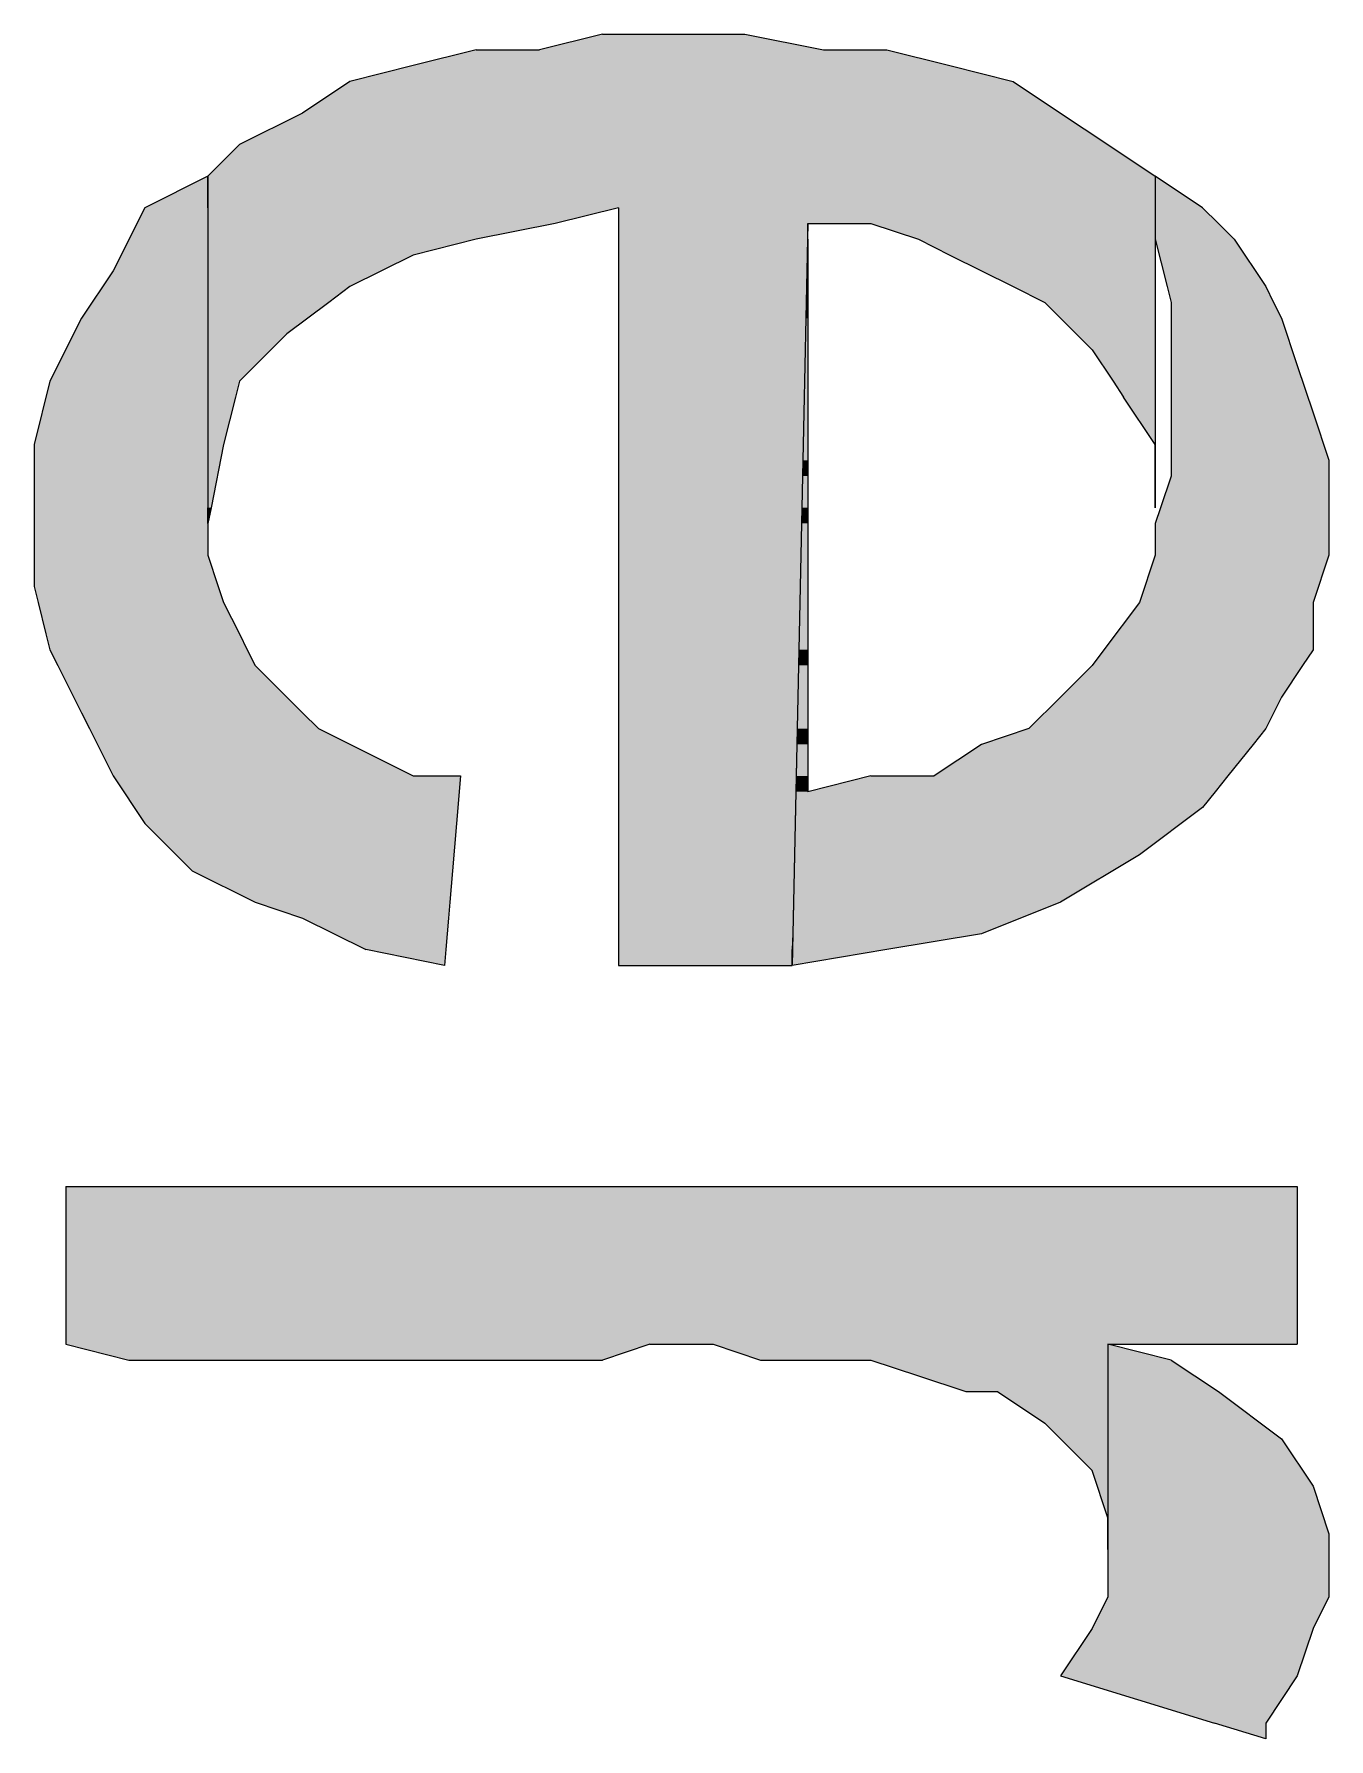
# Model space of a CAD drawing. Extents: x -1063 to 1100, y -467 to 441.
# Drawn here: x -1057.68 to -1044.02, y 386.26 to 404.26 of the extents above; entities that cross this region are included whole.
import ezdxf

# ---------------------------------------------------------------- set-up
doc = ezdxf.new("R2010")
doc.units = 0
doc.layers.add('H', color=7, linetype='CONTINUOUS')

# ---------------------------------------------------------------- blocks, each defined once
blk = doc.blocks.new('*U289')
at = {"layer": 'H', "color": 0, "linetype": 'CONTINUOUS'}
for p, q in [((-1055.851, 402.761), (-1056.517, 402.428)), ((-1055.851, 402.428), (-1055.851, 402.761)), ((-1056.517, 402.428), (-1056.851, 401.761)), ((-1055.851, 402.428), (-1055.851, 401.761)), ((-1056.851, 401.761), (-1057.184, 401.261)), ((-1055.851, 401.761), (-1055.851, 401.261)), ((-1057.184, 401.261), (-1057.517, 400.595)), ((-1055.851, 401.261), (-1055.851, 400.595)), ((-1057.517, 400.595), (-1057.684, 399.928)), ((-1055.851, 400.595), (-1055.851, 399.928)), ((-1057.684, 399.928), (-1057.684, 399.261)), ((-1055.851, 399.928), (-1055.851, 399.261)), ((-1057.684, 399.261), (-1057.684, 399.095)), ((-1055.851, 399.261), (-1055.851, 399.095)), ((-1057.684, 399.095), (-1057.684, 398.761)), ((-1055.851, 399.095), (-1055.851, 398.761)), ((-1057.684, 398.761), (-1057.684, 398.428)), ((-1055.851, 398.761), (-1055.74, 398.428)), ((-1057.684, 398.428), (-1057.642, 398.261)), ((-1055.74, 398.428), (-1055.684, 398.261)), ((-1057.642, 398.261), (-1057.559, 397.928)), ((-1055.684, 398.261), (-1055.517, 397.928)), ((-1057.559, 397.928), (-1057.517, 397.761)), ((-1055.517, 397.928), (-1055.434, 397.761)), ((-1057.517, 397.761), (-1057.434, 397.595)), ((-1055.434, 397.761), (-1055.351, 397.595)), ((-1057.434, 397.595), (-1057.184, 397.095)), ((-1055.351, 397.595), (-1054.851, 397.095)), ((-1057.184, 397.095), (-1057.101, 396.928)), ((-1054.851, 397.095), (-1054.684, 396.928)), ((-1057.101, 396.928), (-1056.851, 396.428)), ((-1054.684, 396.928), (-1053.684, 396.428)), ((-1056.851, 396.428), (-1056.517, 395.928)), ((-1053.684, 396.428), (-1053.351, 396.428)), ((-1053.351, 396.428), (-1053.184, 396.428)), ((-1053.184, 396.428), (-1053.226, 395.928)), ((-1056.517, 395.928), (-1056.017, 395.428)), ((-1053.226, 395.928), (-1053.267, 395.428)), ((-1056.017, 395.428), (-1055.351, 395.095)), ((-1053.267, 395.428), (-1053.295, 395.095)), ((-1055.351, 395.095), (-1054.851, 394.928)), ((-1054.851, 394.928), (-1054.184, 394.595)), ((-1053.309, 394.928), (-1053.337, 394.595)), ((-1053.295, 395.095), (-1053.309, 394.928)), ((-1053.351, 394.428), (-1054.184, 394.595)), ((-1053.337, 394.595), (-1053.351, 394.428))]:
    blk.add_line(p, q, dxfattribs=at)
for points in [[(-1055.851, 402.761), (-1056.517, 402.428), (-1055.851, 402.428)], [(-1056.517, 402.428), (-1056.851, 401.761), (-1055.851, 401.761)], [(-1056.851, 401.761), (-1057.184, 401.261), (-1055.851, 401.261)], [(-1057.184, 401.261), (-1057.517, 400.595), (-1055.851, 400.595)], [(-1057.517, 400.595), (-1057.684, 399.928), (-1055.851, 399.928)], [(-1057.684, 399.928), (-1057.684, 399.261), (-1055.851, 399.261)], [(-1057.684, 399.261), (-1057.684, 399.095), (-1055.851, 399.095)], [(-1057.684, 399.095), (-1057.684, 398.761), (-1055.851, 398.761)], [(-1057.684, 398.761), (-1057.684, 398.428), (-1055.74, 398.428)], [(-1057.684, 398.428), (-1057.642, 398.261), (-1055.684, 398.261)], [(-1057.642, 398.261), (-1057.559, 397.928), (-1055.517, 397.928)], [(-1057.559, 397.928), (-1057.517, 397.761), (-1055.434, 397.761)], [(-1057.517, 397.761), (-1057.434, 397.595), (-1055.351, 397.595)], [(-1057.434, 397.595), (-1057.184, 397.095), (-1054.851, 397.095)], [(-1057.184, 397.095), (-1057.101, 396.928), (-1054.684, 396.928)], [(-1057.101, 396.928), (-1056.851, 396.428), (-1053.684, 396.428)], [(-1056.851, 396.428), (-1056.517, 395.928), (-1053.226, 395.928)], [(-1053.684, 396.428), (-1053.684, 396.428), (-1053.351, 396.428)], [(-1053.351, 396.428), (-1053.351, 396.428), (-1053.184, 396.428)], [(-1056.517, 395.928), (-1056.017, 395.428), (-1053.267, 395.428)], [(-1056.017, 395.428), (-1055.351, 395.095), (-1053.295, 395.095)], [(-1055.351, 395.095), (-1054.851, 394.928), (-1053.309, 394.928)], [(-1054.851, 394.928), (-1054.184, 394.595), (-1053.337, 394.595)]]:
    blk.add_solid(points, dxfattribs=at)
at = {"layer": 'H', "color": 0, "linetype": 'CONTINUOUS', "extrusion": (0, 0, -1)}
for points in [[(1056.517, 402.428), (1055.851, 402.428), (1055.851, 401.761)], [(1056.851, 401.761), (1055.851, 401.761), (1055.851, 401.261)], [(1057.184, 401.261), (1055.851, 401.261), (1055.851, 400.595)], [(1057.517, 400.595), (1055.851, 400.595), (1055.851, 399.928)], [(1057.684, 399.928), (1055.851, 399.928), (1055.851, 399.261)], [(1057.684, 399.261), (1055.851, 399.261), (1055.851, 399.095)], [(1057.684, 399.095), (1055.851, 399.095), (1055.851, 398.761)], [(1057.684, 398.761), (1055.851, 398.761), (1055.74, 398.428)], [(1057.684, 398.428), (1055.74, 398.428), (1055.684, 398.261)], [(1057.642, 398.261), (1055.684, 398.261), (1055.517, 397.928)], [(1057.559, 397.928), (1055.517, 397.928), (1055.434, 397.761)], [(1057.517, 397.761), (1055.434, 397.761), (1055.351, 397.595)], [(1057.434, 397.595), (1055.351, 397.595), (1054.851, 397.095)], [(1057.184, 397.095), (1054.851, 397.095), (1054.684, 396.928)], [(1057.101, 396.928), (1054.684, 396.928), (1053.684, 396.428)], [(1056.851, 396.428), (1053.184, 396.428), (1053.226, 395.928)], [(1056.517, 395.928), (1053.226, 395.928), (1053.267, 395.428)], [(1056.017, 395.428), (1053.267, 395.428), (1053.295, 395.095)], [(1055.351, 395.095), (1053.295, 395.095), (1053.309, 394.928)], [(1054.851, 394.928), (1053.309, 394.928), (1053.337, 394.595)], [(1054.184, 394.595), (1053.337, 394.595), (1053.351, 394.428)]]:
    blk.add_solid(points, dxfattribs=at)
blk = doc.blocks.new('*U290')
at = {"layer": 'H', "color": 0, "linetype": 'CONTINUOUS'}
for p, q in [((-1051.684, 404.261), (-1052.351, 404.095)), ((-1051.684, 404.261), (-1050.851, 404.261)), ((-1050.851, 404.261), (-1050.184, 404.261)), ((-1050.184, 404.261), (-1049.351, 404.095)), ((-1053.684, 403.928), (-1054.351, 403.761)), ((-1053.017, 404.095), (-1053.684, 403.928)), ((-1053.017, 404.095), (-1052.351, 404.095)), ((-1049.351, 404.095), (-1048.684, 404.095)), ((-1048.684, 404.095), (-1048.017, 403.928)), ((-1048.017, 403.928), (-1047.351, 403.761)), ((-1054.351, 403.761), (-1054.851, 403.428)), ((-1047.351, 403.761), (-1046.851, 403.428)), ((-1054.851, 403.428), (-1055.517, 403.095)), ((-1046.851, 403.428), (-1046.351, 403.095)), ((-1055.517, 403.095), (-1055.851, 402.761)), ((-1046.351, 403.095), (-1045.851, 402.761)), ((-1055.851, 402.761), (-1055.851, 402.428)), ((-1045.851, 402.761), (-1045.851, 402.428)), ((-1055.851, 402.428), (-1055.851, 402.261)), ((-1051.517, 402.428), (-1052.184, 402.261)), ((-1051.517, 402.428), (-1051.517, 402.261)), ((-1045.851, 402.428), (-1045.851, 402.261)), ((-1055.851, 402.261), (-1055.851, 402.095)), ((-1052.184, 402.261), (-1053.017, 402.095)), ((-1051.517, 402.261), (-1051.517, 402.095)), ((-1049.517, 402.261), (-1049.521, 402.095)), ((-1049.517, 402.261), (-1048.851, 402.261)), ((-1048.851, 402.261), (-1048.351, 402.095)), ((-1045.851, 402.261), (-1045.851, 402.095)), ((-1055.851, 402.095), (-1055.851, 401.928)), ((-1053.017, 402.095), (-1053.684, 401.928)), ((-1051.517, 402.095), (-1051.517, 401.928)), ((-1049.521, 402.095), (-1049.525, 401.928)), ((-1048.351, 402.095), (-1048.017, 401.928)), ((-1045.851, 402.095), (-1045.851, 401.928)), ((-1055.851, 401.928), (-1055.851, 401.761)), ((-1055.851, 401.761), (-1055.851, 401.595)), ((-1054.017, 401.761), (-1054.351, 401.595)), ((-1053.684, 401.928), (-1054.017, 401.761)), ((-1051.517, 401.928), (-1051.517, 401.761)), ((-1051.517, 401.761), (-1051.517, 401.595)), ((-1049.528, 401.761), (-1049.532, 401.595)), ((-1049.525, 401.928), (-1049.528, 401.761)), ((-1048.017, 401.928), (-1047.684, 401.761)), ((-1047.684, 401.761), (-1047.351, 401.595)), ((-1045.851, 401.928), (-1045.851, 401.761)), ((-1045.851, 401.761), (-1045.851, 401.595)), ((-1055.851, 401.595), (-1055.851, 401.428)), ((-1054.351, 401.595), (-1054.573, 401.428)), ((-1051.517, 401.595), (-1051.517, 401.428)), ((-1049.532, 401.595), (-1049.535, 401.428)), ((-1047.351, 401.595), (-1047.017, 401.428)), ((-1045.851, 401.595), (-1045.851, 401.428)), ((-1055.851, 401.428), (-1055.851, 401.095)), ((-1054.573, 401.428), (-1055.017, 401.095)), ((-1051.517, 401.428), (-1051.517, 401.095)), ((-1049.535, 401.428), (-1049.542, 401.095)), ((-1047.017, 401.428), (-1046.684, 401.095)), ((-1045.851, 401.428), (-1045.851, 401.095)), ((-1055.851, 401.095), (-1055.851, 400.928)), ((-1055.017, 401.095), (-1055.184, 400.928)), ((-1051.517, 401.095), (-1051.517, 400.928)), ((-1049.542, 401.095), (-1049.546, 400.928)), ((-1046.684, 401.095), (-1046.517, 400.928)), ((-1045.851, 401.095), (-1045.851, 400.928)), ((-1055.851, 400.928), (-1055.851, 400.595)), ((-1055.184, 400.928), (-1055.517, 400.595)), ((-1051.517, 400.928), (-1051.517, 400.595)), ((-1049.546, 400.928), (-1049.553, 400.595)), ((-1046.517, 400.928), (-1046.295, 400.595)), ((-1045.851, 400.928), (-1045.851, 400.595)), ((-1055.851, 400.595), (-1055.851, 400.428)), ((-1055.517, 400.595), (-1055.559, 400.428)), ((-1051.517, 400.595), (-1051.517, 400.428)), ((-1049.553, 400.595), (-1049.556, 400.428)), ((-1046.295, 400.595), (-1046.184, 400.428)), ((-1045.851, 400.595), (-1045.851, 400.428)), ((-1055.851, 400.428), (-1055.851, 399.928)), ((-1055.559, 400.428), (-1055.684, 399.928)), ((-1051.517, 400.428), (-1051.517, 399.928)), ((-1049.556, 400.428), (-1049.567, 399.928)), ((-1045.851, 399.928), (-1046.184, 400.428)), ((-1045.851, 400.428), (-1045.851, 399.928)), ((-1055.851, 399.928), (-1055.851, 399.261)), ((-1055.684, 399.928), (-1055.817, 399.261)), ((-1051.517, 399.928), (-1051.517, 399.261)), ((-1049.567, 399.928), (-1049.581, 399.261)), ((-1045.851, 399.928), (-1045.851, 399.261)), ((-1045.851, 399.261), (-1045.851, 399.928)), ((-1055.817, 399.261), (-1055.851, 399.095)), ((-1055.851, 399.095), (-1055.851, 399.261)), ((-1051.517, 399.261), (-1051.517, 399.095)), ((-1049.581, 399.261), (-1049.585, 399.095)), ((-1051.517, 399.095), (-1051.517, 394.428)), ((-1049.585, 399.095), (-1049.684, 394.428)), ((-1051.517, 394.428), (-1049.684, 394.428))]:
    blk.add_line(p, q, dxfattribs=at)
for points in [[(-1051.684, 404.261), (-1052.351, 404.095), (-1049.351, 404.095)], [(-1051.684, 404.261), (-1051.684, 404.261), (-1050.851, 404.261)], [(-1050.851, 404.261), (-1050.851, 404.261), (-1050.184, 404.261)], [(-1053.684, 403.928), (-1054.351, 403.761), (-1047.351, 403.761)], [(-1053.017, 404.095), (-1053.684, 403.928), (-1048.017, 403.928)], [(-1053.017, 404.095), (-1053.017, 404.095), (-1052.351, 404.095)], [(-1049.351, 404.095), (-1049.351, 404.095), (-1048.684, 404.095)], [(-1054.351, 403.761), (-1054.851, 403.428), (-1046.851, 403.428)], [(-1054.851, 403.428), (-1055.517, 403.095), (-1046.351, 403.095)], [(-1055.517, 403.095), (-1055.851, 402.761), (-1045.851, 402.761)], [(-1055.851, 402.761), (-1055.851, 402.428), (-1045.851, 402.428)], [(-1055.851, 402.428), (-1055.851, 402.261), (-1052.184, 402.261)], [(-1051.517, 402.428), (-1051.517, 402.261), (-1045.851, 402.261)], [(-1055.851, 402.261), (-1055.851, 402.095), (-1053.017, 402.095)], [(-1051.517, 402.261), (-1051.517, 402.095), (-1049.521, 402.095)], [(-1049.517, 402.261), (-1049.517, 402.261), (-1048.851, 402.261)], [(-1048.851, 402.261), (-1048.351, 402.095), (-1045.851, 402.095)], [(-1055.851, 402.095), (-1055.851, 401.928), (-1053.684, 401.928)], [(-1051.517, 402.095), (-1051.517, 401.928), (-1049.525, 401.928)], [(-1048.351, 402.095), (-1048.017, 401.928), (-1045.851, 401.928)], [(-1055.851, 401.928), (-1055.851, 401.761), (-1054.017, 401.761)], [(-1055.851, 401.761), (-1055.851, 401.595), (-1054.351, 401.595)], [(-1051.517, 401.928), (-1051.517, 401.761), (-1049.528, 401.761)], [(-1051.517, 401.761), (-1051.517, 401.595), (-1049.532, 401.595)], [(-1048.017, 401.928), (-1047.684, 401.761), (-1045.851, 401.761)], [(-1047.684, 401.761), (-1047.351, 401.595), (-1045.851, 401.595)], [(-1055.851, 401.595), (-1055.851, 401.428), (-1054.573, 401.428)], [(-1051.517, 401.595), (-1051.517, 401.428), (-1049.535, 401.428)], [(-1047.351, 401.595), (-1047.017, 401.428), (-1045.851, 401.428)], [(-1055.851, 401.428), (-1055.851, 401.095), (-1055.017, 401.095)], [(-1051.517, 401.428), (-1051.517, 401.095), (-1049.542, 401.095)], [(-1047.017, 401.428), (-1046.684, 401.095), (-1045.851, 401.095)], [(-1055.851, 401.095), (-1055.851, 400.928), (-1055.184, 400.928)], [(-1051.517, 401.095), (-1051.517, 400.928), (-1049.546, 400.928)], [(-1046.684, 401.095), (-1046.517, 400.928), (-1045.851, 400.928)], [(-1055.851, 400.928), (-1055.851, 400.595), (-1055.517, 400.595)], [(-1051.517, 400.928), (-1051.517, 400.595), (-1049.553, 400.595)], [(-1046.517, 400.928), (-1046.295, 400.595), (-1045.851, 400.595)], [(-1055.851, 400.595), (-1055.851, 400.428), (-1055.559, 400.428)], [(-1051.517, 400.595), (-1051.517, 400.428), (-1049.556, 400.428)], [(-1046.295, 400.595), (-1046.184, 400.428), (-1045.851, 400.428)], [(-1055.851, 400.428), (-1055.851, 399.928), (-1055.684, 399.928)], [(-1051.517, 400.428), (-1051.517, 399.928), (-1049.567, 399.928)], [(-1055.851, 399.928), (-1055.851, 399.261), (-1055.817, 399.261)], [(-1051.517, 399.928), (-1051.517, 399.261), (-1049.581, 399.261)], [(-1045.851, 399.928), (-1045.851, 399.261), (-1045.851, 399.261)], [(-1051.517, 399.261), (-1051.517, 399.095), (-1049.585, 399.095)], [(-1051.517, 399.095), (-1051.517, 394.428), (-1049.684, 394.428)], [(-1051.517, 394.428), (-1051.517, 394.428), (-1049.684, 394.428)]]:
    blk.add_solid(points, dxfattribs=at)
at = {"layer": 'H', "color": 0, "linetype": 'CONTINUOUS', "extrusion": (0, 0, -1)}
for points in [[(1051.684, 404.261), (1050.184, 404.261), (1049.351, 404.095)], [(1053.684, 403.928), (1048.017, 403.928), (1047.351, 403.761)], [(1053.017, 404.095), (1048.684, 404.095), (1048.017, 403.928)], [(1054.351, 403.761), (1047.351, 403.761), (1046.851, 403.428)], [(1054.851, 403.428), (1046.851, 403.428), (1046.351, 403.095)], [(1055.517, 403.095), (1046.351, 403.095), (1045.851, 402.761)], [(1055.851, 402.761), (1045.851, 402.761), (1045.851, 402.428)], [(1055.851, 402.428), (1051.517, 402.428), (1052.184, 402.261)], [(1051.517, 402.428), (1045.851, 402.428), (1045.851, 402.261)], [(1055.851, 402.261), (1052.184, 402.261), (1053.017, 402.095)], [(1051.517, 402.261), (1049.517, 402.261), (1049.521, 402.095)], [(1048.851, 402.261), (1045.851, 402.261), (1045.851, 402.095)], [(1055.851, 402.095), (1053.017, 402.095), (1053.684, 401.928)], [(1051.517, 402.095), (1049.521, 402.095), (1049.525, 401.928)], [(1048.351, 402.095), (1045.851, 402.095), (1045.851, 401.928)], [(1055.851, 401.928), (1053.684, 401.928), (1054.017, 401.761)], [(1055.851, 401.761), (1054.017, 401.761), (1054.351, 401.595)], [(1051.517, 401.928), (1049.525, 401.928), (1049.528, 401.761)], [(1051.517, 401.761), (1049.528, 401.761), (1049.532, 401.595)], [(1048.017, 401.928), (1045.851, 401.928), (1045.851, 401.761)], [(1047.684, 401.761), (1045.851, 401.761), (1045.851, 401.595)], [(1055.851, 401.595), (1054.351, 401.595), (1054.573, 401.428)], [(1051.517, 401.595), (1049.532, 401.595), (1049.535, 401.428)], [(1047.351, 401.595), (1045.851, 401.595), (1045.851, 401.428)], [(1055.851, 401.428), (1054.573, 401.428), (1055.017, 401.095)], [(1051.517, 401.428), (1049.535, 401.428), (1049.542, 401.095)], [(1047.017, 401.428), (1045.851, 401.428), (1045.851, 401.095)], [(1055.851, 401.095), (1055.017, 401.095), (1055.184, 400.928)], [(1051.517, 401.095), (1049.542, 401.095), (1049.546, 400.928)], [(1046.684, 401.095), (1045.851, 401.095), (1045.851, 400.928)], [(1055.851, 400.928), (1055.184, 400.928), (1055.517, 400.595)], [(1051.517, 400.928), (1049.546, 400.928), (1049.553, 400.595)], [(1046.517, 400.928), (1045.851, 400.928), (1045.851, 400.595)], [(1055.851, 400.595), (1055.517, 400.595), (1055.559, 400.428)], [(1051.517, 400.595), (1049.553, 400.595), (1049.556, 400.428)], [(1046.295, 400.595), (1045.851, 400.595), (1045.851, 400.428)], [(1055.851, 400.428), (1055.559, 400.428), (1055.684, 399.928)], [(1051.517, 400.428), (1049.556, 400.428), (1049.567, 399.928)], [(1046.184, 400.428), (1045.851, 400.428), (1045.851, 399.928)], [(1055.851, 399.928), (1055.684, 399.928), (1055.817, 399.261)], [(1051.517, 399.928), (1049.567, 399.928), (1049.581, 399.261)], [(1055.851, 399.261), (1055.817, 399.261), (1055.851, 399.095)], [(1051.517, 399.261), (1049.581, 399.261), (1049.585, 399.095)], [(1051.517, 399.095), (1049.585, 399.095), (1049.684, 394.428)]]:
    blk.add_solid(points, dxfattribs=at)
blk = doc.blocks.new('*U291')
at = {"layer": 'H', "color": 0, "linetype": 'CONTINUOUS'}
for p, q in [((-1045.851, 402.761), (-1045.851, 402.428)), ((-1045.351, 402.428), (-1045.851, 402.761)), ((-1045.851, 402.428), (-1045.851, 402.261)), ((-1045.351, 402.428), (-1045.184, 402.261)), ((-1049.517, 402.261), (-1049.521, 402.095)), ((-1049.517, 402.095), (-1049.517, 402.261)), ((-1045.851, 402.261), (-1045.851, 402.095)), ((-1045.184, 402.261), (-1045.017, 402.095)), ((-1049.521, 402.095), (-1049.532, 401.595)), ((-1049.517, 402.095), (-1049.517, 401.595)), ((-1045.851, 402.095), (-1045.726, 401.595)), ((-1045.017, 402.095), (-1044.684, 401.595)), ((-1049.532, 401.595), (-1049.535, 401.428)), ((-1049.517, 401.595), (-1049.517, 401.428)), ((-1045.726, 401.595), (-1045.684, 401.428)), ((-1044.684, 401.595), (-1044.601, 401.428)), ((-1049.535, 401.428), (-1049.539, 401.261)), ((-1049.517, 401.428), (-1049.517, 401.261)), ((-1045.684, 401.428), (-1045.684, 401.261)), ((-1044.601, 401.428), (-1044.517, 401.261)), ((-1049.539, 401.261), (-1049.549, 400.761)), ((-1049.517, 401.261), (-1049.517, 400.761)), ((-1045.684, 401.261), (-1045.684, 400.761)), ((-1044.517, 401.261), (-1044.351, 400.761)), ((-1049.549, 400.761), (-1049.56, 400.261)), ((-1049.517, 400.761), (-1049.517, 400.261)), ((-1045.684, 400.761), (-1045.684, 400.261)), ((-1044.351, 400.761), (-1044.184, 400.261)), ((-1049.56, 400.261), (-1049.571, 399.761)), ((-1049.517, 400.261), (-1049.517, 399.761)), ((-1045.684, 400.261), (-1045.684, 399.761)), ((-1044.184, 400.261), (-1044.017, 399.761)), ((-1049.571, 399.761), (-1049.574, 399.595)), ((-1049.517, 399.761), (-1049.517, 399.595)), ((-1045.684, 399.761), (-1045.684, 399.595)), ((-1044.017, 399.761), (-1044.017, 399.595)), ((-1049.574, 399.595), (-1049.581, 399.261)), ((-1049.517, 399.595), (-1049.517, 399.261)), ((-1045.684, 399.595), (-1045.795, 399.261)), ((-1044.017, 399.595), (-1044.017, 399.261)), ((-1049.581, 399.261), (-1049.585, 399.095)), ((-1049.517, 399.261), (-1049.517, 399.095)), ((-1045.795, 399.261), (-1045.851, 399.095)), ((-1044.017, 399.261), (-1044.017, 399.095)), ((-1049.585, 399.095), (-1049.592, 398.761)), ((-1049.517, 399.095), (-1049.517, 398.761)), ((-1045.851, 399.095), (-1045.851, 398.761)), ((-1044.017, 399.095), (-1044.017, 398.761)), ((-1049.592, 398.761), (-1049.603, 398.261)), ((-1049.517, 398.761), (-1049.517, 398.261)), ((-1045.851, 398.761), (-1046.017, 398.261)), ((-1044.017, 398.761), (-1044.184, 398.261)), ((-1049.603, 398.261), (-1049.613, 397.761)), ((-1049.517, 398.261), (-1049.517, 397.761)), ((-1046.017, 398.261), (-1046.392, 397.761)), ((-1044.184, 398.261), (-1044.184, 397.761)), ((-1049.613, 397.761), (-1049.617, 397.595)), ((-1049.517, 397.761), (-1049.517, 397.595)), ((-1046.392, 397.761), (-1046.517, 397.595)), ((-1044.184, 397.761), (-1044.295, 397.595)), ((-1049.617, 397.595), (-1049.624, 397.261)), ((-1049.517, 397.595), (-1049.517, 397.261)), ((-1046.517, 397.595), (-1046.851, 397.261)), ((-1044.295, 397.595), (-1044.517, 397.261)), ((-1049.624, 397.261), (-1049.631, 396.928)), ((-1049.517, 397.261), (-1049.517, 396.928)), ((-1046.851, 397.261), (-1047.184, 396.928)), ((-1044.517, 397.261), (-1044.684, 396.928)), ((-1049.631, 396.928), (-1049.635, 396.761)), ((-1049.517, 396.928), (-1049.517, 396.761)), ((-1047.184, 396.928), (-1047.684, 396.761)), ((-1044.684, 396.928), (-1044.817, 396.761)), ((-1049.635, 396.761), (-1049.642, 396.428)), ((-1049.517, 396.761), (-1049.517, 396.428)), ((-1047.684, 396.761), (-1048.184, 396.428)), ((-1044.817, 396.761), (-1045.084, 396.428)), ((-1049.642, 396.428), (-1049.645, 396.261)), ((-1049.517, 396.428), (-1049.517, 396.261)), ((-1048.851, 396.428), (-1049.517, 396.261)), ((-1048.851, 396.428), (-1048.184, 396.428)), ((-1045.084, 396.428), (-1045.217, 396.261)), ((-1049.645, 396.261), (-1049.649, 396.095)), ((-1045.217, 396.261), (-1045.351, 396.095)), ((-1049.649, 396.095), (-1049.659, 395.595)), ((-1045.351, 396.095), (-1046.017, 395.595)), ((-1049.659, 395.595), (-1049.67, 395.095)), ((-1046.017, 395.595), (-1046.851, 395.095)), ((-1049.67, 395.095), (-1049.677, 394.761)), ((-1046.851, 395.095), (-1047.684, 394.761)), ((-1049.677, 394.761), (-1049.681, 394.595)), ((-1047.684, 394.761), (-1048.684, 394.595)), ((-1048.684, 394.595), (-1049.684, 394.428)), ((-1049.684, 394.428), (-1049.681, 394.595))]:
    blk.add_line(p, q, dxfattribs=at)
for points in [[(-1045.851, 402.761), (-1045.851, 402.428), (-1045.351, 402.428)], [(-1045.851, 402.428), (-1045.851, 402.261), (-1045.184, 402.261)], [(-1049.517, 402.261), (-1049.521, 402.095), (-1049.517, 402.095)], [(-1045.851, 402.261), (-1045.851, 402.095), (-1045.017, 402.095)], [(-1049.521, 402.095), (-1049.532, 401.595), (-1049.517, 401.595)], [(-1045.851, 402.095), (-1045.726, 401.595), (-1044.684, 401.595)], [(-1049.532, 401.595), (-1049.535, 401.428), (-1049.517, 401.428)], [(-1045.726, 401.595), (-1045.684, 401.428), (-1044.601, 401.428)], [(-1049.535, 401.428), (-1049.539, 401.261), (-1049.517, 401.261)], [(-1045.684, 401.428), (-1045.684, 401.261), (-1044.517, 401.261)], [(-1049.539, 401.261), (-1049.549, 400.761), (-1049.517, 400.761)], [(-1045.684, 401.261), (-1045.684, 400.761), (-1044.351, 400.761)], [(-1049.549, 400.761), (-1049.56, 400.261), (-1049.517, 400.261)], [(-1045.684, 400.761), (-1045.684, 400.261), (-1044.184, 400.261)], [(-1049.56, 400.261), (-1049.571, 399.761), (-1049.517, 399.761)], [(-1045.684, 400.261), (-1045.684, 399.761), (-1044.017, 399.761)], [(-1049.571, 399.761), (-1049.574, 399.595), (-1049.517, 399.595)], [(-1045.684, 399.761), (-1045.684, 399.595), (-1044.017, 399.595)], [(-1049.574, 399.595), (-1049.581, 399.261), (-1049.517, 399.261)], [(-1045.684, 399.595), (-1045.795, 399.261), (-1044.017, 399.261)], [(-1049.581, 399.261), (-1049.585, 399.095), (-1049.517, 399.095)], [(-1045.795, 399.261), (-1045.851, 399.095), (-1044.017, 399.095)], [(-1049.585, 399.095), (-1049.592, 398.761), (-1049.517, 398.761)], [(-1045.851, 399.095), (-1045.851, 398.761), (-1044.017, 398.761)], [(-1049.592, 398.761), (-1049.603, 398.261), (-1049.517, 398.261)], [(-1045.851, 398.761), (-1046.017, 398.261), (-1044.184, 398.261)], [(-1049.603, 398.261), (-1049.613, 397.761), (-1049.517, 397.761)], [(-1046.017, 398.261), (-1046.392, 397.761), (-1044.184, 397.761)], [(-1049.613, 397.761), (-1049.617, 397.595), (-1049.517, 397.595)], [(-1046.392, 397.761), (-1046.517, 397.595), (-1044.295, 397.595)], [(-1049.617, 397.595), (-1049.624, 397.261), (-1049.517, 397.261)], [(-1046.517, 397.595), (-1046.851, 397.261), (-1044.517, 397.261)], [(-1049.624, 397.261), (-1049.631, 396.928), (-1049.517, 396.928)], [(-1046.851, 397.261), (-1047.184, 396.928), (-1044.684, 396.928)], [(-1049.631, 396.928), (-1049.635, 396.761), (-1049.517, 396.761)], [(-1047.184, 396.928), (-1047.684, 396.761), (-1044.817, 396.761)], [(-1049.635, 396.761), (-1049.642, 396.428), (-1049.517, 396.428)], [(-1047.684, 396.761), (-1048.184, 396.428), (-1045.084, 396.428)], [(-1049.642, 396.428), (-1049.645, 396.261), (-1049.517, 396.261)], [(-1048.851, 396.428), (-1049.517, 396.261), (-1045.217, 396.261)], [(-1048.851, 396.428), (-1048.851, 396.428), (-1048.184, 396.428)], [(-1049.645, 396.261), (-1049.649, 396.095), (-1045.351, 396.095)], [(-1049.649, 396.095), (-1049.659, 395.595), (-1046.017, 395.595)], [(-1049.659, 395.595), (-1049.67, 395.095), (-1046.851, 395.095)], [(-1049.67, 395.095), (-1049.677, 394.761), (-1047.684, 394.761)], [(-1049.677, 394.761), (-1049.681, 394.595), (-1048.684, 394.595)]]:
    blk.add_solid(points, dxfattribs=at)
at = {"layer": 'H', "color": 0, "linetype": 'CONTINUOUS', "extrusion": (0, 0, -1)}
for points in [[(1045.851, 402.428), (1045.351, 402.428), (1045.184, 402.261)], [(1045.851, 402.261), (1045.184, 402.261), (1045.017, 402.095)], [(1049.521, 402.095), (1049.517, 402.095), (1049.517, 401.595)], [(1045.851, 402.095), (1045.017, 402.095), (1044.684, 401.595)], [(1049.532, 401.595), (1049.517, 401.595), (1049.517, 401.428)], [(1045.726, 401.595), (1044.684, 401.595), (1044.601, 401.428)], [(1049.535, 401.428), (1049.517, 401.428), (1049.517, 401.261)], [(1045.684, 401.428), (1044.601, 401.428), (1044.517, 401.261)], [(1049.539, 401.261), (1049.517, 401.261), (1049.517, 400.761)], [(1045.684, 401.261), (1044.517, 401.261), (1044.351, 400.761)], [(1049.549, 400.761), (1049.517, 400.761), (1049.517, 400.261)], [(1045.684, 400.761), (1044.351, 400.761), (1044.184, 400.261)], [(1049.56, 400.261), (1049.517, 400.261), (1049.517, 399.761)], [(1045.684, 400.261), (1044.184, 400.261), (1044.017, 399.761)], [(1049.571, 399.761), (1049.517, 399.761), (1049.517, 399.595)], [(1045.684, 399.761), (1044.017, 399.761), (1044.017, 399.595)], [(1049.574, 399.595), (1049.517, 399.595), (1049.517, 399.261)], [(1045.684, 399.595), (1044.017, 399.595), (1044.017, 399.261)], [(1049.581, 399.261), (1049.517, 399.261), (1049.517, 399.095)], [(1045.795, 399.261), (1044.017, 399.261), (1044.017, 399.095)], [(1049.585, 399.095), (1049.517, 399.095), (1049.517, 398.761)], [(1045.851, 399.095), (1044.017, 399.095), (1044.017, 398.761)], [(1049.592, 398.761), (1049.517, 398.761), (1049.517, 398.261)], [(1045.851, 398.761), (1044.017, 398.761), (1044.184, 398.261)], [(1049.603, 398.261), (1049.517, 398.261), (1049.517, 397.761)], [(1046.017, 398.261), (1044.184, 398.261), (1044.184, 397.761)], [(1049.613, 397.761), (1049.517, 397.761), (1049.517, 397.595)], [(1046.392, 397.761), (1044.184, 397.761), (1044.295, 397.595)], [(1049.617, 397.595), (1049.517, 397.595), (1049.517, 397.261)], [(1046.517, 397.595), (1044.295, 397.595), (1044.517, 397.261)], [(1049.624, 397.261), (1049.517, 397.261), (1049.517, 396.928)], [(1046.851, 397.261), (1044.517, 397.261), (1044.684, 396.928)], [(1049.631, 396.928), (1049.517, 396.928), (1049.517, 396.761)], [(1047.184, 396.928), (1044.684, 396.928), (1044.817, 396.761)], [(1049.635, 396.761), (1049.517, 396.761), (1049.517, 396.428)], [(1047.684, 396.761), (1044.817, 396.761), (1045.084, 396.428)], [(1049.642, 396.428), (1049.517, 396.428), (1049.517, 396.261)], [(1048.851, 396.428), (1045.084, 396.428), (1045.217, 396.261)], [(1049.645, 396.261), (1045.217, 396.261), (1045.351, 396.095)], [(1049.649, 396.095), (1045.351, 396.095), (1046.017, 395.595)], [(1049.659, 395.595), (1046.017, 395.595), (1046.851, 395.095)], [(1049.67, 395.095), (1046.851, 395.095), (1047.684, 394.761)], [(1049.677, 394.761), (1047.684, 394.761), (1048.684, 394.595)], [(1049.681, 394.595), (1048.684, 394.595), (1049.684, 394.428)]]:
    blk.add_solid(points, dxfattribs=at)
blk = doc.blocks.new('*U292')
at = {"layer": 'H', "color": 0, "linetype": 'CONTINUOUS'}
for p, q in [((-1057.351, 392.095), (-1044.351, 392.095)), ((-1057.351, 392.095), (-1057.351, 390.428)), ((-1044.351, 392.095), (-1044.351, 390.428)), ((-1057.351, 390.428), (-1056.684, 390.261)), ((-1051.184, 390.428), (-1051.684, 390.261)), ((-1051.184, 390.428), (-1050.517, 390.428)), ((-1050.517, 390.428), (-1050.017, 390.261)), ((-1046.351, 390.428), (-1044.351, 390.428)), ((-1046.351, 390.428), (-1046.351, 390.261)), ((-1056.684, 390.261), (-1056.184, 390.261)), ((-1056.184, 390.261), (-1055.517, 390.261)), ((-1055.517, 390.261), (-1055.017, 390.261)), ((-1055.017, 390.261), (-1054.517, 390.261)), ((-1054.517, 390.261), (-1053.851, 390.261)), ((-1053.851, 390.261), (-1053.351, 390.261)), ((-1053.351, 390.261), (-1052.851, 390.261)), ((-1052.851, 390.261), (-1052.184, 390.261)), ((-1052.184, 390.261), (-1051.684, 390.261)), ((-1050.017, 390.261), (-1049.517, 390.261)), ((-1049.517, 390.261), (-1048.851, 390.261)), ((-1048.851, 390.261), (-1048.351, 390.095)), ((-1046.351, 390.261), (-1046.351, 390.095)), ((-1048.351, 390.095), (-1047.851, 389.928)), ((-1046.351, 390.095), (-1046.351, 389.928)), ((-1047.851, 389.928), (-1047.517, 389.928)), ((-1047.517, 389.928), (-1047.017, 389.595)), ((-1046.351, 389.928), (-1046.351, 389.595)), ((-1047.017, 389.595), (-1046.517, 389.095)), ((-1046.351, 389.595), (-1046.351, 389.095)), ((-1046.351, 388.595), (-1046.517, 389.095)), ((-1046.351, 389.095), (-1046.351, 388.595)), ((-1046.351, 388.595), (-1046.351, 388.261)), ((-1046.351, 388.261), (-1046.351, 388.595))]:
    blk.add_line(p, q, dxfattribs=at)
for points in [[(-1057.351, 392.095), (-1057.351, 392.095), (-1044.351, 392.095)], [(-1057.351, 392.095), (-1057.351, 390.428), (-1044.351, 390.428)], [(-1057.351, 390.428), (-1056.684, 390.261), (-1051.684, 390.261)], [(-1051.184, 390.428), (-1051.184, 390.428), (-1050.517, 390.428)], [(-1050.517, 390.428), (-1050.017, 390.261), (-1046.351, 390.261)], [(-1046.351, 390.428), (-1046.351, 390.428), (-1044.351, 390.428)], [(-1056.684, 390.261), (-1056.684, 390.261), (-1056.184, 390.261)], [(-1056.184, 390.261), (-1056.184, 390.261), (-1055.517, 390.261)], [(-1055.517, 390.261), (-1055.517, 390.261), (-1055.017, 390.261)], [(-1055.017, 390.261), (-1055.017, 390.261), (-1054.517, 390.261)], [(-1054.517, 390.261), (-1054.517, 390.261), (-1053.851, 390.261)], [(-1053.851, 390.261), (-1053.851, 390.261), (-1053.351, 390.261)], [(-1053.351, 390.261), (-1053.351, 390.261), (-1052.851, 390.261)], [(-1052.851, 390.261), (-1052.851, 390.261), (-1052.184, 390.261)], [(-1052.184, 390.261), (-1052.184, 390.261), (-1051.684, 390.261)], [(-1050.017, 390.261), (-1050.017, 390.261), (-1049.517, 390.261)], [(-1049.517, 390.261), (-1049.517, 390.261), (-1048.851, 390.261)], [(-1048.851, 390.261), (-1048.351, 390.095), (-1046.351, 390.095)], [(-1048.351, 390.095), (-1047.851, 389.928), (-1046.351, 389.928)], [(-1047.851, 389.928), (-1047.851, 389.928), (-1047.517, 389.928)], [(-1047.517, 389.928), (-1047.017, 389.595), (-1046.351, 389.595)], [(-1047.017, 389.595), (-1046.517, 389.095), (-1046.351, 389.095)], [(-1046.351, 388.595), (-1046.351, 388.261), (-1046.351, 388.261)]]:
    blk.add_solid(points, dxfattribs=at)
at = {"layer": 'H', "color": 0, "linetype": 'CONTINUOUS', "extrusion": (0, 0, -1)}
for points in [[(1057.351, 392.095), (1044.351, 392.095), (1044.351, 390.428)], [(1057.351, 390.428), (1051.184, 390.428), (1051.684, 390.261)], [(1050.517, 390.428), (1046.351, 390.428), (1046.351, 390.261)], [(1048.851, 390.261), (1046.351, 390.261), (1046.351, 390.095)], [(1048.351, 390.095), (1046.351, 390.095), (1046.351, 389.928)], [(1047.517, 389.928), (1046.351, 389.928), (1046.351, 389.595)], [(1047.017, 389.595), (1046.351, 389.595), (1046.351, 389.095)], [(1046.517, 389.095), (1046.351, 389.095), (1046.351, 388.595)]]:
    blk.add_solid(points, dxfattribs=at)
blk = doc.blocks.new('*U293')
at = {"layer": 'H', "color": 0, "linetype": 'CONTINUOUS'}
for p, q in [((-1046.351, 390.428), (-1046.351, 390.261)), ((-1045.684, 390.261), (-1046.351, 390.428)), ((-1046.351, 390.261), (-1046.351, 389.928)), ((-1045.684, 390.261), (-1045.184, 389.928)), ((-1046.351, 389.928), (-1046.351, 389.428)), ((-1045.184, 389.928), (-1044.517, 389.428)), ((-1046.351, 389.428), (-1046.351, 388.928)), ((-1044.517, 389.428), (-1044.184, 388.928)), ((-1046.351, 388.928), (-1046.351, 388.428)), ((-1044.184, 388.928), (-1044.017, 388.428)), ((-1046.351, 388.428), (-1046.351, 388.261)), ((-1046.351, 388.261), (-1046.351, 387.761)), ((-1044.017, 388.428), (-1044.017, 388.261)), ((-1044.017, 388.261), (-1044.017, 387.761)), ((-1046.351, 387.761), (-1046.517, 387.428)), ((-1044.017, 387.761), (-1044.184, 387.428)), ((-1046.517, 387.428), (-1046.851, 386.928)), ((-1044.184, 387.428), (-1044.351, 386.928)), ((-1046.851, 386.928), (-1045.226, 386.428)), ((-1044.351, 386.928), (-1044.684, 386.428)), ((-1044.684, 386.261), (-1045.226, 386.428)), ((-1044.684, 386.428), (-1044.684, 386.261))]:
    blk.add_line(p, q, dxfattribs=at)
for points in [[(-1046.351, 390.428), (-1046.351, 390.261), (-1045.684, 390.261)], [(-1046.351, 390.261), (-1046.351, 389.928), (-1045.184, 389.928)], [(-1046.351, 389.928), (-1046.351, 389.428), (-1044.517, 389.428)], [(-1046.351, 389.428), (-1046.351, 388.928), (-1044.184, 388.928)], [(-1046.351, 388.928), (-1046.351, 388.428), (-1044.017, 388.428)], [(-1046.351, 388.428), (-1046.351, 388.261), (-1044.017, 388.261)], [(-1046.351, 388.261), (-1046.351, 387.761), (-1044.017, 387.761)], [(-1046.351, 387.761), (-1046.517, 387.428), (-1044.184, 387.428)], [(-1046.517, 387.428), (-1046.851, 386.928), (-1044.351, 386.928)], [(-1046.851, 386.928), (-1045.226, 386.428), (-1044.684, 386.428)]]:
    blk.add_solid(points, dxfattribs=at)
at = {"layer": 'H', "color": 0, "linetype": 'CONTINUOUS', "extrusion": (0, 0, -1)}
for points in [[(1046.351, 390.261), (1045.684, 390.261), (1045.184, 389.928)], [(1046.351, 389.928), (1045.184, 389.928), (1044.517, 389.428)], [(1046.351, 389.428), (1044.517, 389.428), (1044.184, 388.928)], [(1046.351, 388.928), (1044.184, 388.928), (1044.017, 388.428)], [(1046.351, 388.428), (1044.017, 388.428), (1044.017, 388.261)], [(1046.351, 388.261), (1044.017, 388.261), (1044.017, 387.761)], [(1046.351, 387.761), (1044.017, 387.761), (1044.184, 387.428)], [(1046.517, 387.428), (1044.184, 387.428), (1044.351, 386.928)], [(1046.851, 386.928), (1044.351, 386.928), (1044.684, 386.428)], [(1045.226, 386.428), (1044.684, 386.428), (1044.684, 386.261)]]:
    blk.add_solid(points, dxfattribs=at)

msp = doc.modelspace()

# ---------------------------------------------------------------- block references
at = {"layer": 'H', "color": 0, "linetype": 'CONTINUOUS'}
for name in ['*U290', '*U289', '*U291', '*U292', '*U293']:
    msp.add_blockref(name, (0, 0), dxfattribs=at)

doc.saveas('drawing.dxf')
